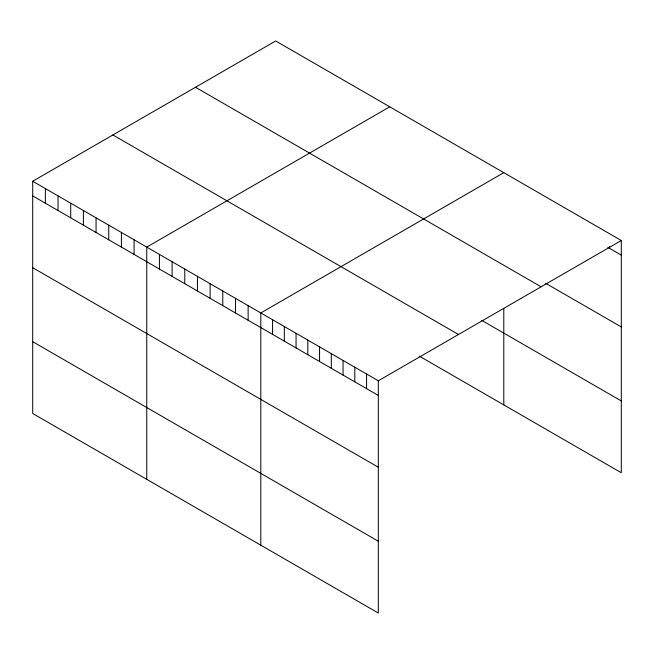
<?xml version="1.0" encoding="UTF-8"?>
<svg xmlns="http://www.w3.org/2000/svg" width="654" height="654" viewBox="0 0 654 654"><rect width="100%" height="100%" fill="white"/><g stroke="black" fill="none" stroke-linecap="round" stroke-linejoin="round"><path stroke-width="0.98" d="M32.7 181.256L378.314 380.791L378.314 613.035L32.7 413.492L32.7 181.256L275.686 40.965L621.3 240.508L621.3 472.744L419.304 356.128M389.735 106.815L146.749 247.098L146.749 479.341M503.793 172.664L260.807 312.947L260.807 545.191M378.314 380.791L621.3 240.508M607.868 247.384L621.3 255.142M545.755 283.337L621.3 326.951M195.497 87.26L541.111 286.804M481.826 320.411L621.3 400.935M112.889 134.961L458.503 334.496M32.7 195.889L378.314 395.425M32.7 267.699L378.314 467.234M32.7 341.682L378.314 541.226M609.553 246.403L609.553 248.357M503.793 308.435L503.793 404.9M366.567 374.006L366.567 388.639M354.811 367.221L354.811 381.854M343.064 360.444L343.064 375.077M331.308 353.659L331.308 368.292M319.561 346.873L319.561 361.507M307.813 340.088L307.813 354.721M296.058 333.303L296.058 347.936M284.31 326.518L284.31 341.151M272.554 319.732L272.554 334.366M248.136 305.631L248.136 320.264M235.465 298.314L235.465 312.947M222.785 290.997L222.785 305.631M210.114 283.681L210.114 298.314M197.443 276.364L197.443 290.997M184.771 269.047L184.771 283.681M172.1 261.731L172.1 276.364M159.429 254.414L159.429 269.047M134.078 239.789L134.078 254.414M121.407 232.472L121.407 247.106M108.736 225.156L108.736 239.789M96.064 217.839L96.064 232.472M83.393 210.523L83.393 225.156M70.714 203.206L70.714 217.839M58.042 195.889L58.042 210.523M45.371 188.573L45.371 203.206"/></g></svg>
